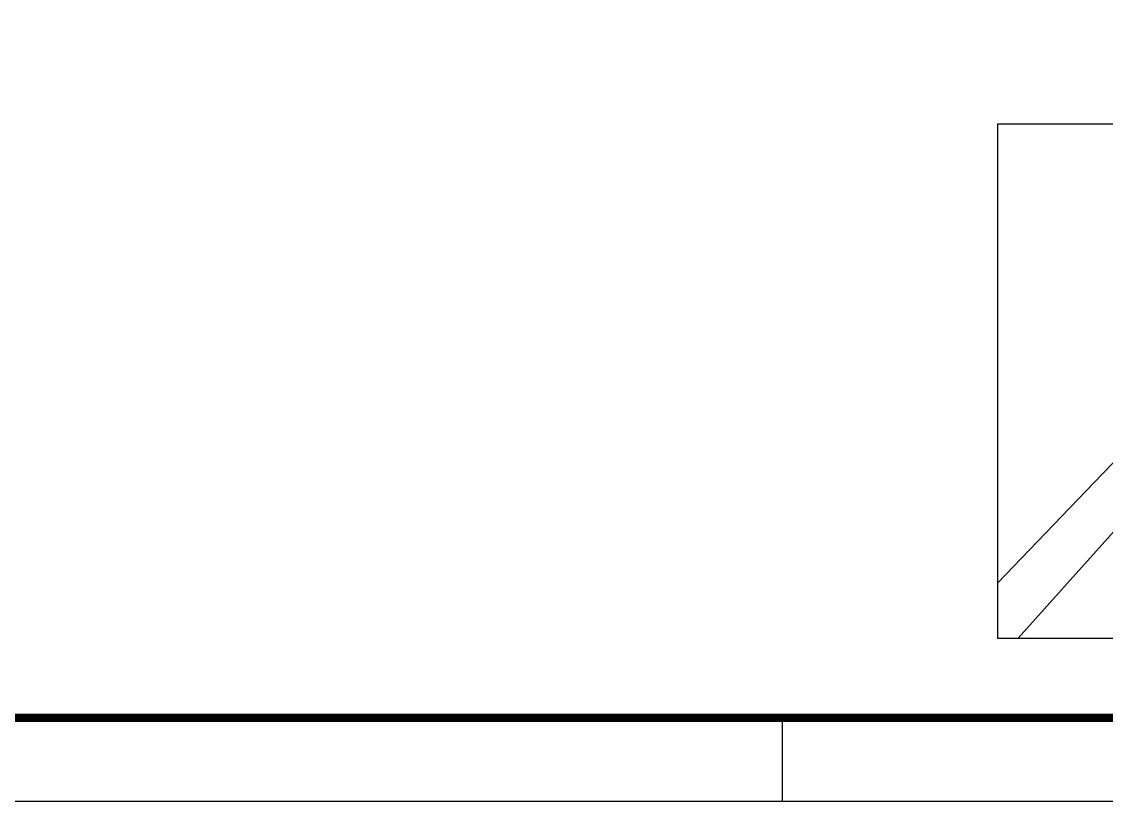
# Model space of a CAD drawing. Header units: metres. Extents: x 3162.2 to 3239.3, y 1435.1 to 1475.8.
# Drawn here: x 3184.66 to 3196.26, y 1438.19 to 1446.53 of the extents above; entities that cross this region are included whole.
import ezdxf

# ---------------------------------------------------------------- set-up
doc = ezdxf.new("R2010")
doc.units = ezdxf.units.M
doc.layers.add('ARQ-FOLHA', color=7, linetype='Continuous')
doc.layers.add('DIAGRAMA', color=7, linetype='Continuous')

# ---------------------------------------------------------------- blocks, each defined once
blk = doc.blocks.new('FOLHA A2')
at = {"layer": 'ARQ-FOLHA'}
for p, q in [((224, -420), (224, -410)), ((0, -420), (594, -420))]:
    blk.add_line(p, q, dxfattribs=at)
at = {"layer": 'ARQ-FOLHA', "const_width": 1}
blk.add_lwpolyline([(25, -410), (584, -410), (584, -10), (25, -10), (25, -410)], dxfattribs=at)

msp = doc.modelspace()

# ---------------------------------------------------------------- linework, layer by layer
at = {"layer": 'DIAGRAMA'}
for p, q in [((3208.349, 1445.431), (3195.095, 1445.431)), ((3195.095, 1445.431), (3195.095, 1439.933)), ((3196.13, 1441.597), (3197.07, 1442.576)), ((3195.095, 1440.519), (3196.13, 1441.597)), ((3195.318, 1439.933), (3196.675, 1441.45)), ((3195.095, 1439.933), (3208.349, 1439.933))]:
    msp.add_line(p, q, dxfattribs=at)

# ---------------------------------------------------------------- block references
at = {"layer": 'ARQ-FOLHA', "xscale": 0.08944633452801547, "yscale": 0.08944633452801547, "zscale": 0.08944633452801547}
msp.add_blockref('FOLHA A2', (3172.762, 1475.753), dxfattribs=at)

doc.saveas('drawing.dxf')
